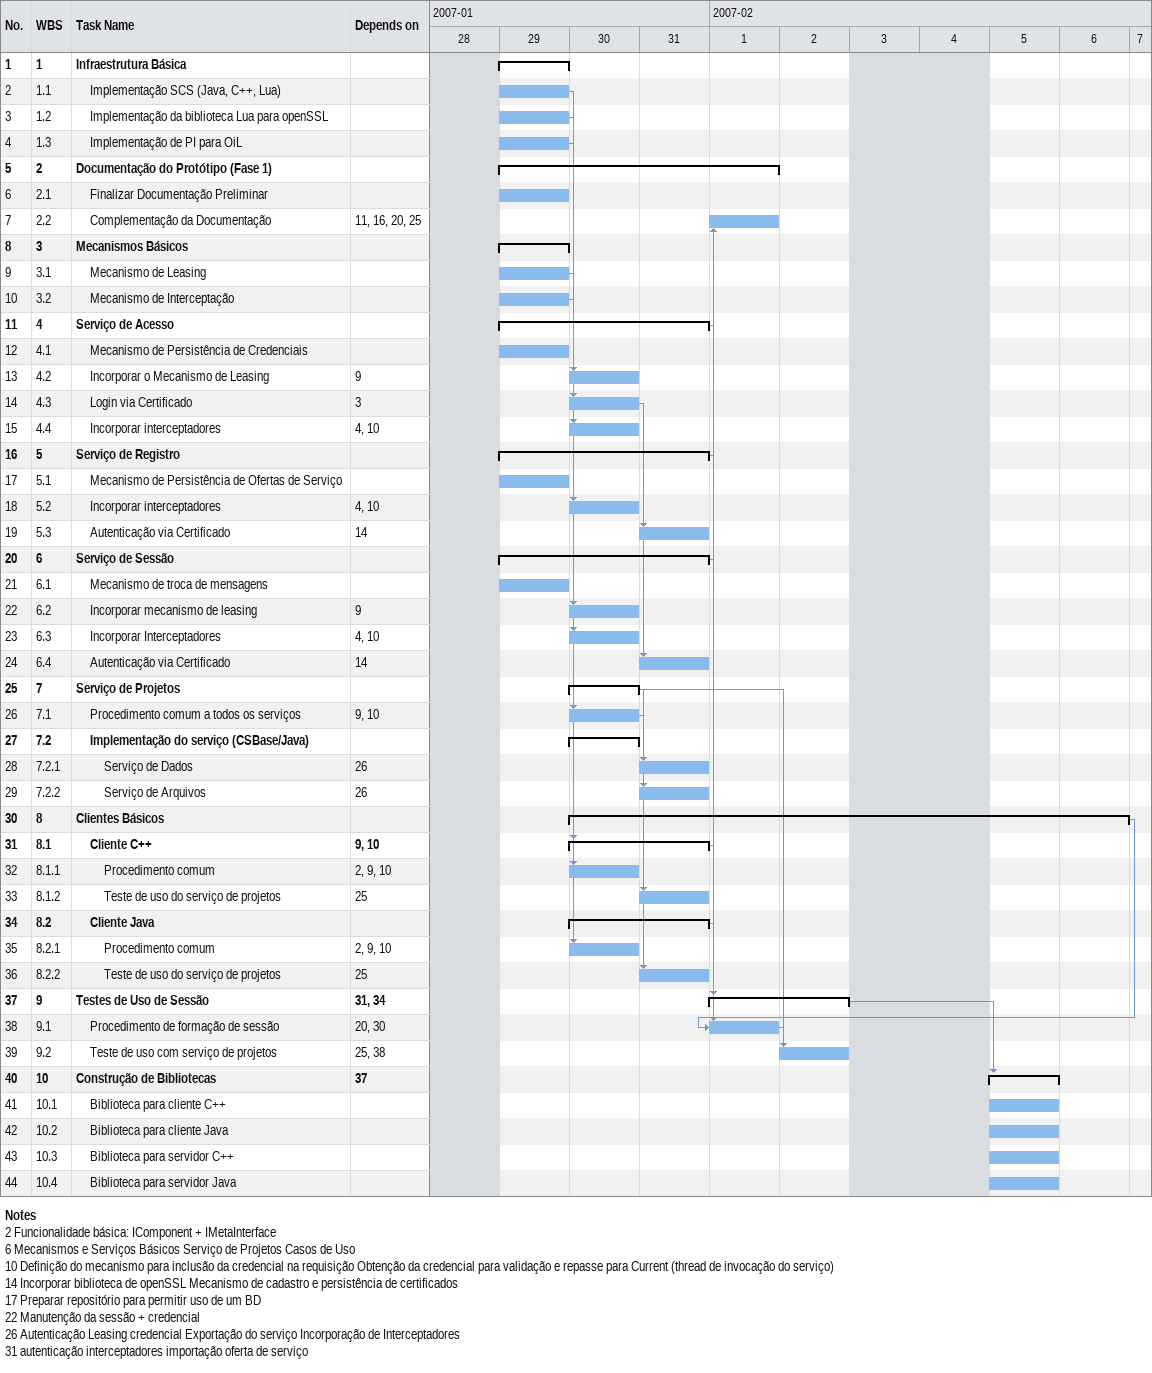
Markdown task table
| ID | WBS | Task | Start | Finish | Predecessors |
|---|---|---|---|---|---|
| 1 | 1 | **Infraestrutura Básica** | 2007-01-29 | 2007-01-29 |  |
| 2 | 1.1 | Implementação SCS (Java, C++, Lua) | 2007-01-29 | 2007-01-29 |  |
| 3 | 1.2 | Implementação da biblioteca Lua para openSSL | 2007-01-29 | 2007-01-29 |  |
| 4 | 1.3 | Implementação de PI para OiL | 2007-01-29 | 2007-01-29 |  |
| 5 | 2 | **Documentação do Protótipo (Fase 1)** | 2007-01-29 | 2007-02-01 |  |
| 6 | 2.1 | Finalizar Documentação Preliminar | 2007-01-29 | 2007-01-29 |  |
| 7 | 2.2 | Complementação da Documentação | 2007-02-01 | 2007-02-01 | 11, 16, 20, 25 |
| 8 | 3 | **Mecanismos Básicos** | 2007-01-29 | 2007-01-29 |  |
| 9 | 3.1 | Mecanismo de Leasing | 2007-01-29 | 2007-01-29 |  |
| 10 | 3.2 | Mecanismo de Interceptação | 2007-01-29 | 2007-01-29 |  |
| 11 | 4 | **Serviço de Acesso** | 2007-01-29 | 2007-01-31 |  |
| 12 | 4.1 | Mecanismo de Persistência de Credenciais | 2007-01-29 | 2007-01-29 |  |
| 13 | 4.2 | Incorporar o Mecanismo de Leasing | 2007-01-30 | 2007-01-30 | 9 |
| 14 | 4.3 | Login via Certificado | 2007-01-30 | 2007-01-30 | 3 |
| 15 | 4.4 | Incorporar interceptadores | 2007-01-30 | 2007-01-30 | 4, 10 |
| 16 | 5 | **Serviço de Registro** | 2007-01-29 | 2007-01-31 |  |
| 17 | 5.1 | Mecanismo de Persistência de Ofertas de Serviço | 2007-01-29 | 2007-01-29 |  |
| 18 | 5.2 | Incorporar interceptadores | 2007-01-30 | 2007-01-30 | 4, 10 |
| 19 | 5.3 | Autenticação via Certificado | 2007-01-31 | 2007-01-31 | 14 |
| 20 | 6 | **Serviço de Sessão** | 2007-01-29 | 2007-01-31 |  |
| 21 | 6.1 | Mecanismo de troca de mensagens | 2007-01-29 | 2007-01-29 |  |
| 22 | 6.2 | Incorporar mecanismo de leasing | 2007-01-30 | 2007-01-30 | 9 |
| 23 | 6.3 | Incorporar Interceptadores | 2007-01-30 | 2007-01-30 | 4, 10 |
| 24 | 6.4 | Autenticação via Certificado | 2007-01-31 | 2007-01-31 | 14 |
| 25 | 7 | **Serviço de Projetos** | 2007-01-30 | 2007-01-30 |  |
| 26 | 7.1 | Procedimento comum a todos os serviços | 2007-01-30 | 2007-01-30 | 9, 10 |
| 27 | 7.2 | **Implementação do serviço (CSBase/Java)** | 2007-01-30 | 2007-01-30 |  |
| 28 | 7.2.1 | Serviço de Dados | 2007-01-31 | 2007-01-31 | 26 |
| 29 | 7.2.2 | Serviço de Arquivos | 2007-01-31 | 2007-01-31 | 26 |
| 30 | 8 | **Clientes Básicos** | 2007-01-30 | 2007-02-06 |  |
| 31 | 8.1 | **Cliente C++** | 2007-01-30 | 2007-01-31 | 9, 10 |
| 32 | 8.1.1 | Procedimento comum | 2007-01-30 | 2007-01-30 | 2, 9, 10 |
| 33 | 8.1.2 | Teste de uso do serviço de projetos | 2007-01-31 | 2007-01-31 | 25 |
| 34 | 8.2 | **Cliente Java** | 2007-01-30 | 2007-01-31 |  |
| 35 | 8.2.1 | Procedimento comum | 2007-01-30 | 2007-01-30 | 2, 9, 10 |
| 36 | 8.2.2 | Teste de uso do serviço de projetos | 2007-01-31 | 2007-01-31 | 25 |
| 37 | 9 | **Testes de Uso de Sessão** | 2007-02-01 | 2007-02-02 | 31, 34 |
| 38 | 9.1 | Procedimento de formação de sessão | 2007-02-01 | 2007-02-01 | 20, 30 |
| 39 | 9.2 | Teste de uso com serviço de projetos | 2007-02-02 | 2007-02-02 | 25, 38 |
| 40 | 10 | **Construção de Bibliotecas** | 2007-02-05 | 2007-02-05 | 37 |
| 41 | 10.1 | Biblioteca para cliente C++ | 2007-02-05 | 2007-02-05 |  |
| 42 | 10.2 | Biblioteca para cliente Java | 2007-02-05 | 2007-02-05 |  |
| 43 | 10.3 | Biblioteca para servidor C++ | 2007-02-05 | 2007-02-05 |  |
| 44 | 10.4 | Biblioteca para servidor Java | 2007-02-05 | 2007-02-05 |  |

Notes
- 2: Funcionalidade básica: IComponent + IMetaInterface
- 6: Mecanismos e Serviços Básicos Serviço de Projetos Casos de Uso
- 10: Definição do mecanismo para inclusão da credencial na requisição Obtenção da credencial para validação e repasse para Current (thread de invocação do serviço)
- 14: Incorporar biblioteca de openSSL Mecanismo de cadastro e persistência de certificados
- 17: Preparar repositório para permitir uso de um BD
- 22: Manutenção da sessão + credencial
- 26: Autenticação Leasing credencial Exportação do serviço Incorporação de Interceptadores
- 31: autenticação interceptadores importação oferta de serviço
